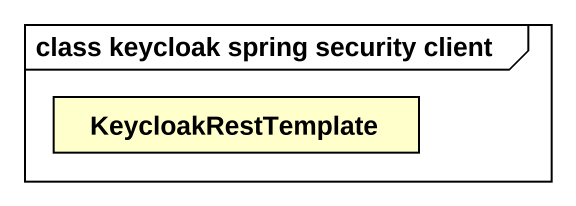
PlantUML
@startuml
mainframe class keycloak spring security client
hide circle
hide empty members
class KeycloakRestTemplate
@enduml
